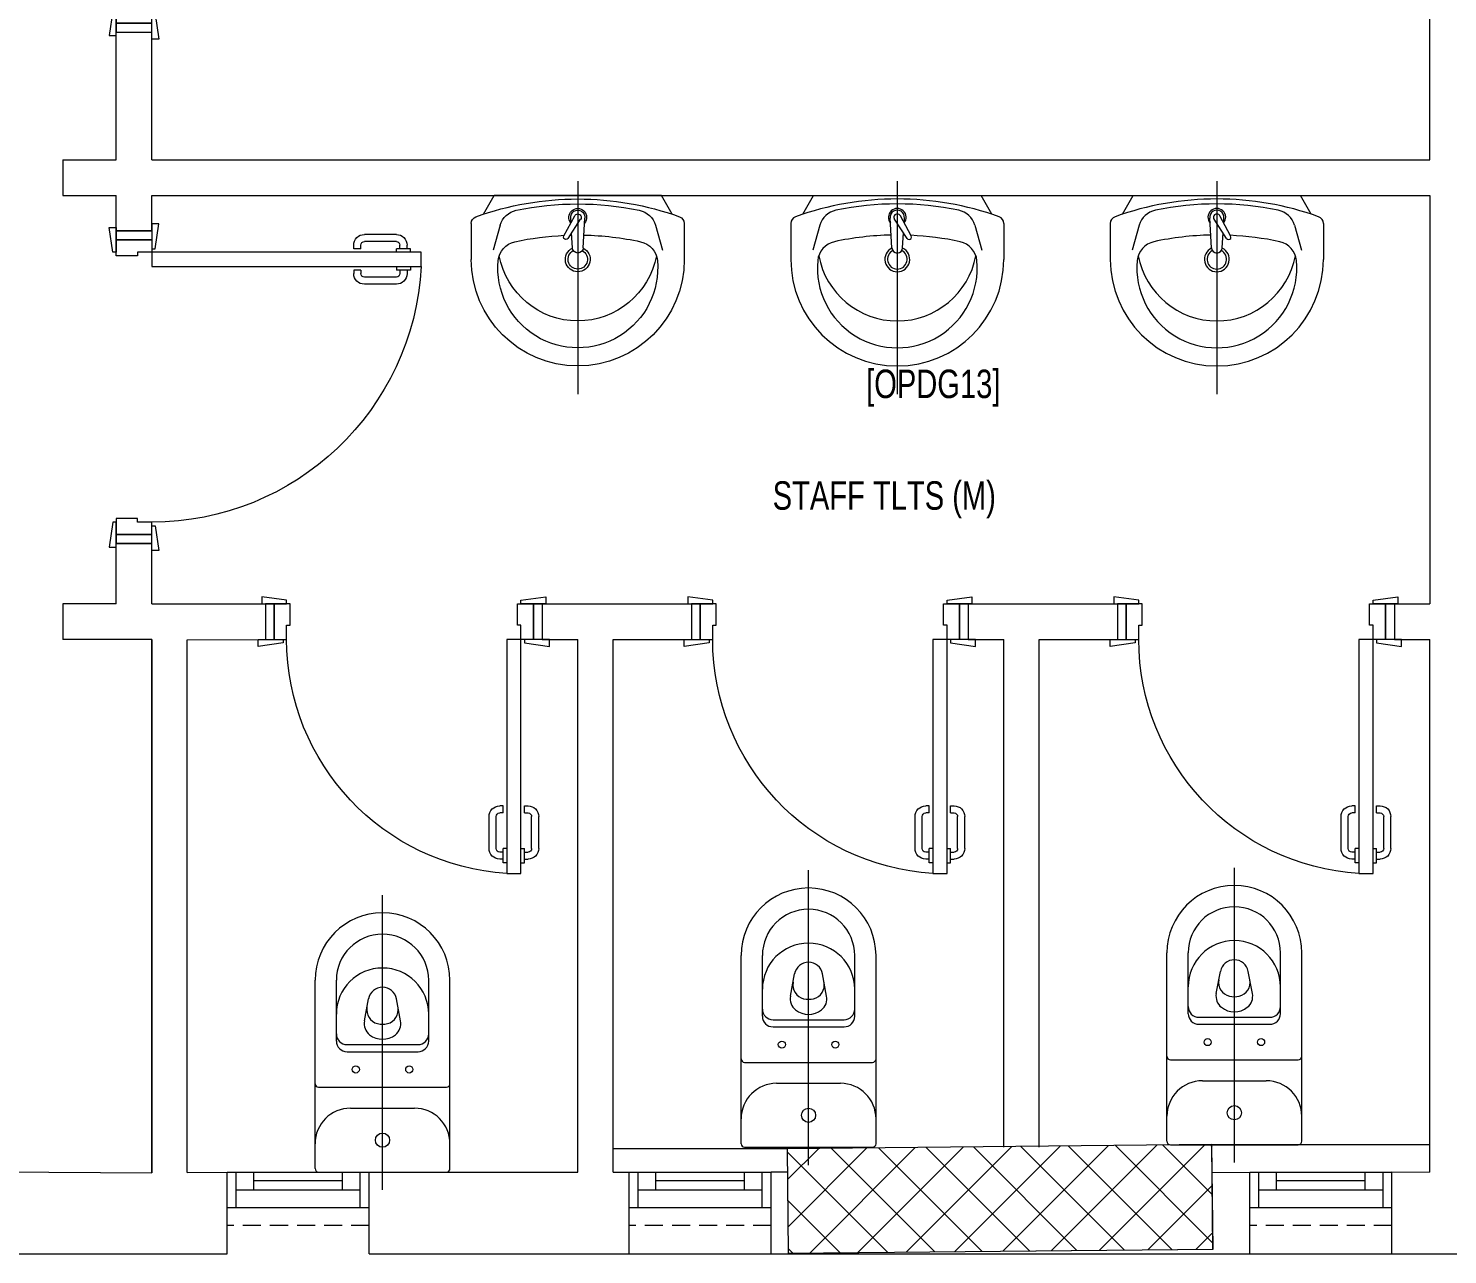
# Model space of a CAD drawing. Extents: x -234346 to 58427, y -132654 to -82394.
# Drawn here: x -136207 to -132209, y -116095 to -112642 of the extents above; entities that cross this region are included whole.
import ezdxf

# ---------------------------------------------------------------- set-up
doc = ezdxf.new("R2010")
doc.units = 0
doc.header["$LTSCALE"] = 8
doc.linetypes.add('HIDDEN', pattern=[9.525, 6.35, -3.175])
for name, color, linetype, lineweight in [('72_EGR_BASE_TEXT', 9, 'Continuous', 5), ('72_EGR_EQP_TAG', 9, 'Continuous', 5), ('Aluminum', 9, 'Continuous', 5), ('C-HYDR-CTCH', 9, 'Continuous', 5), ('Hatch', 9, 'Continuous', 5), ('Proj', 9, 'Continuous', 5), ('SANIT', 9, 'Continuous', 5), ('Structure', 9, 'Continuous', 5), ('Walls', 9, 'Continuous', 5), ('Wooden Joinery', 9, 'Continuous', 5)]:
    doc.layers.add(name, color=color, linetype=linetype, lineweight=lineweight)
doc.styles.add('X3G_ENTITY_258862', font='swisscl.ttf', dxfattribs={"height": 200})
doc.styles.add('X3G_ENTITY_25890A', font='swisscl.ttf', dxfattribs={"height": 200})

# ---------------------------------------------------------------- blocks, each defined once
blk = doc.blocks.new('A$C72370EFE')
at = {"layer": 'Wooden Joinery'}
for p, q in [((-0.01, -0.03), (-0.01, -0.07)), ((0, -0.03), (-0.01, -0.03)), ((0.04, -0.03), (0.05, -0.03)), ((0.05, -0.03), (0.05, -0.07)), ((-0.05, -0.07), (-0.05, -0.16)), ((-0.03, -0.07), (-0.03, -0.16)), ((-0.01, -0.04), (-0.02, -0.04)), ((-0.01, -0.06), (-0.02, -0.06)), ((0, -0.07), (-0.01, -0.07)), ((0.04, -0.07), (0.05, -0.07)), ((0.05, -0.04), (0.06, -0.04)), ((0.05, -0.06), (0.06, -0.06)), ((0.07, -0.07), (0.07, -0.16)), ((0.09, -0.07), (0.09, -0.16)), ((-0.01, -0.17), (-0.02, -0.17)), ((-0.01, -0.19), (-0.02, -0.19)), ((-0.01, -0.17), (-0.01, -0.19)), ((0.05, -0.17), (0.06, -0.17)), ((0.05, -0.17), (0.05, -0.19)), ((0.05, -0.19), (0.06, -0.19))]:
    blk.add_line(p, q, dxfattribs=at)
for centre, radius, start, end in [((-0.02, -0.07), 0.03, 90, 180), ((-0.02, -0.07), 0.01, 90, 180), ((0.06, -0.07), 0.03, 0, 90), ((0.06, -0.07), 0.01, 0, 90), ((-0.02, -0.16), 0.03, 180, 270), ((-0.02, -0.16), 0.01, 180, 270), ((0.06, -0.16), 0.01, 270, 0), ((0.06, -0.16), 0.03, 270, 0)]:
    blk.add_arc(centre, radius, start, end, dxfattribs=at)
blk = doc.blocks.new('A$C5DAD61B4')
at = {"layer": 'Wooden Joinery'}
for points in [[(80, 959.1), (80, 969.1), (10, 979.1), (10, 959.1)], [(940, 959.1), (940, 969.1), (1010, 979.1), (1010, 959.1)], [(70, 859.1), (70, 849.1), (0, 839.1), (0, 859.1)], [(120, 859.1), (120, 0), (80, 0), (80, 859.1)], [(950, 859.1), (950, 849.1), (1020, 839.1), (1020, 859.1)]]:
    blk.add_lwpolyline(points, close=True, dxfattribs=at)
for points in [[(45, 859.1), (45, 959.1), (20, 959.1), (20, 859.1), (45, 859.1)], [(45, 859.1), (80, 859.1), (80, 899.1), (90, 899.1), (90, 959.1), (45, 959.1), (45, 859.1)], [(975, 859.1), (940, 859.1), (940, 899.1), (930, 899.1), (930, 959.1), (975, 959.1), (975, 859.1)], [(975, 859.1), (975, 959.1), (1000, 959.1), (1000, 859.1), (975, 859.1)]]:
    blk.add_lwpolyline(points, dxfattribs=at)
blk.add_arc((80, 859.1), 860, 272.666, 0, dxfattribs=at)
at = {"layer": 'Wooden Joinery', "xscale": 999.9999999998854, "yscale": 999.9999999998854, "zscale": 999.9999999998854, "rotation": 180}
blk.add_blockref('A$C72370EFE', (120, 0), dxfattribs=at)
blk = doc.blocks.new('A$C268A7CF0')
at = {"layer": 'Wooden Joinery'}
for points in [[(80, 758.8), (80, 768.8), (10, 778.8), (10, 758.8)], [(740, 758.8), (740, 768.8), (810, 778.8), (810, 758.8)], [(70, 658.8), (70, 648.8), (0, 638.8), (0, 658.8)], [(120, 658.8), (120, 0), (80, 0), (80, 658.8)], [(750, 658.8), (750, 648.8), (820, 638.8), (820, 658.8)]]:
    blk.add_lwpolyline(points, close=True, dxfattribs=at)
for points in [[(45, 658.8), (45, 758.8), (20, 758.8), (20, 658.8), (45, 658.8)], [(45, 658.8), (80, 658.8), (80, 698.8), (90, 698.8), (90, 758.8), (45, 758.8), (45, 658.8)], [(775, 658.8), (740, 658.8), (740, 698.8), (730, 698.8), (730, 758.8), (775, 758.8), (775, 658.8)], [(775, 658.8), (775, 758.8), (800, 758.8), (800, 658.8), (775, 658.8)]]:
    blk.add_lwpolyline(points, dxfattribs=at)
blk.add_arc((80, 658.8), 660, 273.4748, 0, dxfattribs=at)
at = {"layer": 'Wooden Joinery', "xscale": 999.9999999998854, "yscale": 999.9999999998854, "zscale": 999.9999999998854, "rotation": 180}
blk.add_blockref('A$C72370EFE', (120, 0), dxfattribs=at)
blk = doc.blocks.new('A$C5FCA3E6B')
at = {"layer": 'Wooden Joinery'}
for points in [[(80, 858.9), (80, 868.9), (10, 878.9), (10, 858.9)], [(840, 858.9), (840, 868.9), (910, 878.9), (910, 858.9)], [(70, 758.9), (70, 748.9), (0, 738.9), (0, 758.9)], [(120, 758.9), (120, 0), (80, 0), (80, 758.9)], [(850, 758.9), (850, 748.9), (920, 738.9), (920, 758.9)]]:
    blk.add_lwpolyline(points, close=True, dxfattribs=at)
for points in [[(45, 758.9), (45, 858.9), (20, 858.9), (20, 758.9), (45, 758.9)], [(45, 758.9), (80, 758.9), (80, 798.9), (90, 798.9), (90, 858.9), (45, 858.9), (45, 758.9)], [(875, 758.9), (840, 758.9), (840, 798.9), (830, 798.9), (830, 858.9), (875, 858.9), (875, 758.9)], [(875, 758.9), (875, 858.9), (900, 858.9), (900, 758.9), (875, 758.9)]]:
    blk.add_lwpolyline(points, dxfattribs=at)
blk.add_arc((80, 758.9), 760, 273.0171, 0, dxfattribs=at)
at = {"layer": 'Wooden Joinery', "xscale": 999.9999999998854, "yscale": 999.9999999998854, "zscale": 999.9999999998854, "rotation": 180}
blk.add_blockref('A$C72370EFE', (120, 0), dxfattribs=at)
blk = doc.blocks.new('A$C47696aed')
at = {"layer": 'Hatch'}
h = blk.add_hatch(dxfattribs=at)
h.set_pattern_fill('ANSI37', color=256, scale=30)
h.paths.add_polyline_path([(50952.7, 21917.9), (50348.7, 21909.7), (50352.6, 21621.3), (50956.6, 21629.5)])
h.paths.add_polyline_path([(43791.9, 21910.1), (43208.4, 21904.7), (43188.5, 21613.3), (43772, 21618.7)])
h.paths.add_polyline_path([(29414.9, 21902.8), (28815.8, 21898.7), (28810.1, 21605.6), (29409.2, 21609.7)])
h.paths.add_polyline_path([(36600.2, 21904.9), (35999, 21897.4), (35990.7, 21611.8), (36591.9, 21619.3)])
h.paths.add_polyline_path([(22195.7, 21912), (21589.3, 21890.2), (21603.8, 21597.6), (22210.2, 21619.5)])
h.paths.add_polyline_path([(15459.1, 21901.7), (14237.2, 21925.6), (14230.7, 21629.5), (15452.7, 21605.5)])
h.paths.add_polyline_path([(15473.2, 14701.6), (14258.2, 14685.8), (14244.7, 14393.4), (15459.7, 14409.1)])
h.paths.add_polyline_path([(15447.1, 7508.4), (14244, 7492.4), (14238.3, 7199.4), (15441.4, 7215.3)])
h.paths.add_polyline_path([(15465.6, 309.7), (14269, 298.3), (14271.8, 3.8), (15468.5, 15.2)])
h.paths.add_polyline_path([(7830.6, 311.8), (7227.1, 308.1), (7237.7, 22.6), (7841.3, 26.3)])
h.paths.add_polyline_path([(7815.2, 7509.8), (7218.4, 7511.4), (7218.2, 7210.2), (7815.1, 7208.6)])
h.paths.add_polyline_path([(7825.1, 14699.4), (7205.8, 14700.6), (7195.2, 14397.6), (7814.5, 14396.4)])
h.paths.add_polyline_path([(7801.7, 21878.7), (7201.1, 21893.2), (7197.5, 21603.6), (7798.1, 21589.1)])
h.paths.add_polyline_path([(602.6, 21876.9), (0, 21899.6), (1.9, 21611.2), (604.5, 21588.5)])
h.paths.add_polyline_path([(610.4, 7498.6), (8.3, 7491.6), (11.7, 7200), (613.7, 7206.9)])
h.paths.add_polyline_path([(627.9, 303.9), (29.5, 302.9), (34.3, 2.3), (632.7, 3.3)])
h.paths.add_polyline_path([(22214.6, 317.2), (21608.9, 304.3), (21614.6, 3.1), (22220.3, 16)])
h.paths.add_polyline_path([(22208.1, 7509.7), (21613.7, 7492.1), (21615.8, 7195.5), (22210.2, 7213.1)])
h.paths.add_polyline_path([(22199.3, 14717.7), (21600.4, 14710), (21604.4, 14409.9), (22203.4, 14417.6)])
h.paths.add_polyline_path([(29399.7, 14702.4), (28797.7, 14707.1), (28802, 14415), (29403.9, 14410.3)])
h.paths.add_polyline_path([(29403.4, 7519.8), (28799.6, 7502.2), (28813, 7202.1), (29413.1, 7223.2)])
h.paths.add_polyline_path([(29419.5, 303.8), (28815.7, 310.4), (28813.3, 24.7), (29417.2, 18.1)])
h.paths.add_polyline_path([(36618, 314.2), (36020.7, 299.7), (36029.7, 0), (36627, 14.6)])
h.paths.add_polyline_path([(36610.7, 7502.6), (36009.5, 7504.5), (36010.6, 7207.3), (36611.9, 7205.4)])
h.paths.add_polyline_path([(36574.3, 14706.4), (35993.4, 14711.1), (36013.1, 14421.3), (36594, 14416.6)])
h.paths.add_polyline_path([(43777.6, 14705.7), (43180, 14719.4), (43182, 14427.5), (43779.6, 14413.8)])
h.paths.add_polyline_path([(43778.6, 7507.1), (43210.2, 7499.5), (43212, 7205.4), (43780.5, 7213)])
h.paths.add_polyline_path([(43815.7, 310), (43210.4, 307.3), (43211.8, 2.8), (43817, 5.4)])
h.paths.add_polyline_path([(50989.9, 309.5), (50401.9, 325.5), (50388.7, 18.3), (50976.7, 2.3)])
h.paths.add_polyline_path([(50974.1, 7508.9), (50370.9, 7510), (50368.9, 7213.4), (50972.2, 7212.3)])
at = {"layer": 'C-HYDR-CTCH', "color": 4, "flags": 128}
blk.add_lwpolyline([(14271.8, 3.8), (15468.5, 15.2), (15465.6, 309.7), (14269, 298.3), (14271.8, 3.8)], dxfattribs=at)
blk = doc.blocks.new('WC manta')
at = {"layer": 'SANIT'}
for p, q in [((-0.13, 0.18), (-0.13, -0.18)), ((-0.12, 0.19), (0.41, 0.19)), ((0.109, 0.18), (0.109, -0.18)), ((0.239, 0.13), (0.41, 0.13)), ((0.05, 0.09), (0.05, -0.09)), ((0.209, 0.1), (0.209, -0.1)), ((0.229, 0.1), (0.229, -0.1)), ((0.2955, 0.051), (0.3581, 0.0393)), ((-0.18, 0), (0.65, 0)), ((0.2955, -0.051), (0.3581, -0.0393)), ((0.239, -0.13), (0.41, -0.13)), ((-0.12, -0.19), (0.41, -0.19))]:
    blk.add_line(p, q, dxfattribs=at)
for centre, radius in [((0.159, 0.0752), 0.01), ((-0.04, 0), 0.02), ((0.159, -0.0753), 0.01)]:
    blk.add_circle(centre, radius, dxfattribs=at)
for centre, radius, start, end in [((-0.12, 0.18), 0.01, 90, 180), ((-0.05, 0.09), 0.1, 0, 90), ((0.119, 0.18), 0.01, 90, 180), ((0.41, 0), 0.19, 270, 90), ((0.239, 0.1), 0.03, 90, 180), ((0.259, 0.1), 0.03, 90, 180), ((0.3147, 0), 0.13, 270, 90), ((0.41, 0), 0.13, 270, 90), ((0.2882, 0.0117), 0.04, 79.4289, 141.525), ((0.3271, 0.0044), 0.04, 79.4289, 166.4176), ((0.3029, 0), 0.0588, 141.525, 218.475), ((0.3454, 0), 0.0588, 166.4176, 193.5824), ((0.3507, 0), 0.04, 280.5711, 79.4289), ((0.2882, -0.0117), 0.04, 218.475, 280.5711), ((0.3271, -0.0044), 0.04, 193.5824, 280.5711), ((-0.05, -0.09), 0.1, 270, 0), ((0.239, -0.1), 0.03, 180, 270), ((0.259, -0.1), 0.03, 180, 270), ((-0.12, -0.18), 0.01, 180, 270), ((0.119, -0.18), 0.01, 180, 270)]:
    blk.add_arc(centre, radius, start, end, dxfattribs=at)
blk = doc.blocks.new('lav-manta 60')
at = {"layer": 'SANIT'}
for p, q in [((0, 0.04), (0, -0.56)), ((-0.2658, -0.0529), (-0.2358, 0)), ((-0.2358, 0), (0.2358, 0)), ((0.2658, -0.0529), (0.2358, 0)), ((-0.3, -0.0789), (-0.3, -0.18)), ((-0.015, -0.1473), (-0.0199, -0.064)), ((0.0274, -0.121), (-0.0078, -0.0673)), ((0.0389, -0.1142), (0.0087, -0.0575)), ((0.0191, -0.077), (0.0199, -0.064)), ((0.3, -0.0789), (0.3, -0.18)), ((-0.2185, -0.0841), (-0.2383, -0.1537)), ((0.015, -0.1473), (0.0174, -0.1057)), ((0.2185, -0.0841), (0.2383, -0.1537))]:
    blk.add_line(p, q, dxfattribs=at)
for centre, radius, start, end in [((0, -0.8557), 0.8457, 70.1771, 109.8229), ((0, -0.8696), 0.8457, 78.1914, 101.8086), ((0, -0.0617), 0.025, 320.7474, 220.368), ((-0.28, -0.0789), 0.02, 109.8229, 180), ((-0.1608, -0.1006), 0.06, 101.8086, 164.0794), ((0, -0.0617), 0.02, 353.2671, 186.682), ((0, -0.0617), 0.00966, 25.4127, 215.9577), ((0.1608, -0.1006), 0.06, 15.9206, 78.1914), ((0.28, -0.0789), 0.02, 0, 70.1771), ((0, -0.9572), 0.8457, 91.1572, 102.0883), ((0, -0.9572), 0.8457, 88.5486, 88.844), ((0.0332, -0.1176), 0.00666, 210.6852, 30.6852), ((0, -0.9572), 0.8457, 77.9117, 87.4274), ((-0.1645, -0.189), 0.06, 102.0883, 174.8142), ((0, -0.18), 0.035, 115.3106, 64.6894), ((0, -0.18), 0.0275, 117.1496, 62.8504), ((0, -0.1473), 0.015, 180, 0), ((0.1645, -0.189), 0.06, 5.1858, 77.9117), ((0, -0.18), 0.3, 180, 0), ((0, -0.2039), 0.2252, 174.8142, 5.1858), ((0, -0.1282), 0.2252, 190.6097, 349.3903)]:
    blk.add_arc(centre, radius, start, end, dxfattribs=at)
blk = doc.blocks.new('GF1')
at = {"layer": 'Aluminum', "color": 9}
for p, q in [((-135647, -115862.6, 0), (-135247, -115862.6, 0)), ((-135622, -115962.6, 0), (-135622, -115862.6, 0)), ((-135572, -115912.6, 0), (-135572, -115862.6, 0)), ((-135322, -115912.6, 0), (-135322, -115862.6, 0)), ((-135272, -115962.6, 0), (-135272, -115862.6, 0)), ((-134514.6, -115862.6, 0), (-134114.6, -115862.6, 0)), ((-134489.6, -115962.6, 0), (-134489.6, -115862.6, 0)), ((-134439.6, -115912.6, 0), (-134439.6, -115862.6, 0)), ((-134189.6, -115912.6, 0), (-134189.6, -115862.6, 0)), ((-134139.6, -115962.6, 0), (-134139.6, -115862.6, 0)), ((-132766.2, -115862.6, 0), (-132366.2, -115862.6, 0)), ((-132741.2, -115962.6, 0), (-132741.2, -115862.6, 0)), ((-132691.2, -115912.6, 0), (-132691.2, -115862.6, 0)), ((-132441.2, -115912.6, 0), (-132441.2, -115862.6, 0)), ((-132391.2, -115962.6, 0), (-132391.2, -115862.6, 0)), ((-135622, -115912.6, 0), (-135272, -115912.6, 0)), ((-135322, -115887.6, 0), (-135572, -115887.6, 0)), ((-134489.6, -115912.6, 0), (-134139.6, -115912.6, 0)), ((-134189.6, -115887.6, 0), (-134439.6, -115887.6, 0)), ((-132741.2, -115912.6, 0), (-132391.2, -115912.6, 0)), ((-132441.2, -115887.6, 0), (-132691.2, -115887.6, 0)), ((-135647, -115962.6, 0), (-135247, -115962.6, 0)), ((-134514.6, -115962.6, 0), (-134114.6, -115962.6, 0)), ((-132766.2, -115962.6, 0), (-132366.2, -115962.6, 0))]:
    blk.add_line(p, q, dxfattribs=at)
at = {"layer": 'Proj', "color": 9, "linetype": 'HIDDEN'}
for p, q in [((-135247, -116012.6, 0), (-135647, -116012.6, 0)), ((-134114.6, -116012.6, 0), (-134514.6, -116012.6, 0)), ((-132366.2, -116012.6, 0), (-132766.2, -116012.6, 0))]:
    blk.add_line(p, q, dxfattribs=at)
at = {"layer": 'Walls', "color": 9}
for p, q in [((-132259.4, -113012.6), (-132259.4, -111572.6)), ((-135959.4, -113012.6), (-135959.4, -112652.6)), ((-135959.4, -112652.6), (-135859.4, -112652.6)), ((-135859.4, -113012.6), (-135859.4, -112652.6)), ((-136109.4, -113012.6), (-135959.4, -113012.6)), ((-136109.4, -113012.6), (-136109.4, -113112.6)), ((-135859.4, -113012.6), (-132259.4, -113012.6)), ((-136109.4, -113112.6), (-135959.4, -113112.6)), ((-135959.4, -113212.6), (-135959.4, -113112.6)), ((-135859.4, -113112.6), (-132259.4, -113112.6)), ((-135859.4, -113212.6), (-135859.4, -113112.6)), ((-132259.4, -113112.6), (-132259.4, -114262.6)), ((-135859.4, -113212.6), (-135959.4, -113212.6)), ((-135859.4, -114092.6), (-135959.4, -114092.6)), ((-135959.4, -114262.6), (-135959.4, -114092.6)), ((-135859.4, -114262.6), (-135859.4, -114092.6)), ((-135959.4, -114262.6), (-136109.4, -114262.6)), ((-136109.4, -114262.6), (-136109.4, -114362.6)), ((-135859.4, -114262.6), (-135539.4, -114262.6)), ((-135539.4, -114262.6), (-135539.4, -114362.6)), ((-134759.4, -114262.6), (-134759.4, -114362.6)), ((-134759.4, -114262.6), (-134339.4, -114262.6)), ((-134339.4, -114262.6), (-134339.4, -114362.6)), ((-133559.4, -114262.6), (-133139.4, -114262.6)), ((-133559.4, -114262.6), (-133559.4, -114362.6)), ((-133139.4, -114262.6), (-133139.4, -114362.6)), ((-132359.4, -114262.6), (-132259.4, -114262.6)), ((-135859.4, -114362.6), (-136109.4, -114362.6)), ((-135859.4, -115862.6), (-135859.4, -114362.6)), ((-135859.4, -114362.6), (-135859.4, -115864.6)), ((-135759.4, -114363.6), (-135539.4, -114362.6)), ((-135759.4, -115863.4), (-135759.4, -114363.6)), ((-134759.4, -114362.6), (-134659.4, -114362.6)), ((-134659.4, -115862.6), (-134659.4, -114362.6)), ((-134559.4, -115862.6), (-134559.4, -114362.6)), ((-134559.4, -114362.6), (-134339.4, -114362.6)), ((-133559.4, -114362.6), (-133459.4, -114362.6)), ((-133459.4, -115792.6), (-133459.4, -114362.6)), ((-133359.4, -115792.6), (-133359.4, -114362.6)), ((-133359.4, -114362.6), (-133139.4, -114362.6)), ((-132359.4, -114362.6), (-132259.4, -114362.6)), ((-132259.4, -115862.6), (-132259.4, -114362.6)), ((-134069.8, -115796.6, 0), (-134559.4, -115796.6)), ((-132873.1, -115785.2, 0), (-132259.4, -115785.2)), ((-136379.4, -115861.6), (-135859.4, -115864.6)), ((-135759.4, -115863.4), (-135647, -115862.6, 0)), ((-135647, -116092.6, 0), (-135647, -115862.6, 0)), ((-135247, -115862.6, 0), (-134659.4, -115862.6)), ((-135247, -116092.6, 0), (-135247, -115862.6, 0)), ((-134559.4, -115862.6), (-134514.6, -115862.6, 0)), ((-134514.6, -116092.6, 0), (-134514.6, -115862.6, 0)), ((-134114.6, -116092.6, 0), (-134114.6, -115862.6, 0)), ((-134069.1, -115862.6, 0), (-134114.6, -115862.6, 0)), ((-132872.3, -115863.6, 0), (-132766.2, -115862.6, 0)), ((-132766.2, -116092.6, 0), (-132766.2, -115862.6, 0)), ((-132366.2, -116092.6, 0), (-132366.2, -115862.6, 0)), ((-132260.1, -115863.6, 0), (-132366.2, -115862.6, 0)), ((-136379.4, -116092.6, 0), (-135647, -116092.6, 0)), ((-135247, -116092.6, 0), (-134379.4, -116092.6)), ((-134379.4, -116092.6), (-131879.4, -116092.6))]:
    blk.add_line(p, q, dxfattribs=at)
at = {"layer": 'Walls', "color": 9, "elevation": 0}
blk.add_lwpolyline([(-134066.9, -116091.1), (-132870.3, -116079.6), (-132873.1, -115785.2), (-134069.8, -115796.6)], close=True, dxfattribs=at)
at = {"layer": 'SANIT', "color": 9, "yscale": 1000.000000000223, "zscale": 1000.000000000223}
for p, xscale in [((-134659.4, -113112.6), -1000.000000000223), ((-133759.4, -113112.6), 1000.000000000223), ((-132859.4, -113112.6), 1000.000000000223)]:
    blk.add_blockref('lav-manta 60', p, dxfattribs=dict(at, xscale=xscale))
at = {"layer": 'SANIT', "color": 9, "xscale": 999.9999999999995, "yscale": 999.9999999999995, "zscale": 999.9999999999995, "rotation": 90.00000000000001}
for p in [(-132810.1, -115655.5, 0), (-134009.4, -115662.6), (-135209.4, -115732.6)]:
    blk.add_blockref('WC manta', p, dxfattribs=at)
at = {"layer": 'Structure', "color": 9}
blk.add_blockref('A$C47696aed', (-148338.7, -116094.9, 0), dxfattribs=at)
at = {"layer": 'Wooden Joinery', "color": 9, "xscale": -1, "rotation": 90}
for name, p in [('A$C5DAD61B4', (-135000.3, -111652.6)), ('A$C5FCA3E6B', (-135100.4, -113192.6))]:
    blk.add_blockref(name, p, dxfattribs=at)
at = {"layer": 'Wooden Joinery', "color": 9, "xscale": -1}
for p in [(-134739.4, -115021.4), (-133539.4, -115021.4), (-132339.4, -115021.4)]:
    blk.add_blockref('A$C268A7CF0', p, dxfattribs=at)
at = {"layer": '72_EGR_BASE_TEXT', "color": 9, "char_height": 80, "attachment_point": 2}
for s, insert, style in [('[OPDG13]', (-133658.1, -113603.1), 'X3G_ENTITY_25890A'), ('STAFF TLTS (M)', (-133796.1, -113917.5, 0), 'X3G_ENTITY_258862')]:
    blk.add_mtext(s, dxfattribs=dict(at, insert=insert, style=style))

msp = doc.modelspace()

# ---------------------------------------------------------------- block references
at = {"layer": '72_EGR_EQP_TAG'}
msp.add_blockref('GF1', (0, 0), dxfattribs=at)

doc.saveas('drawing.dxf')
